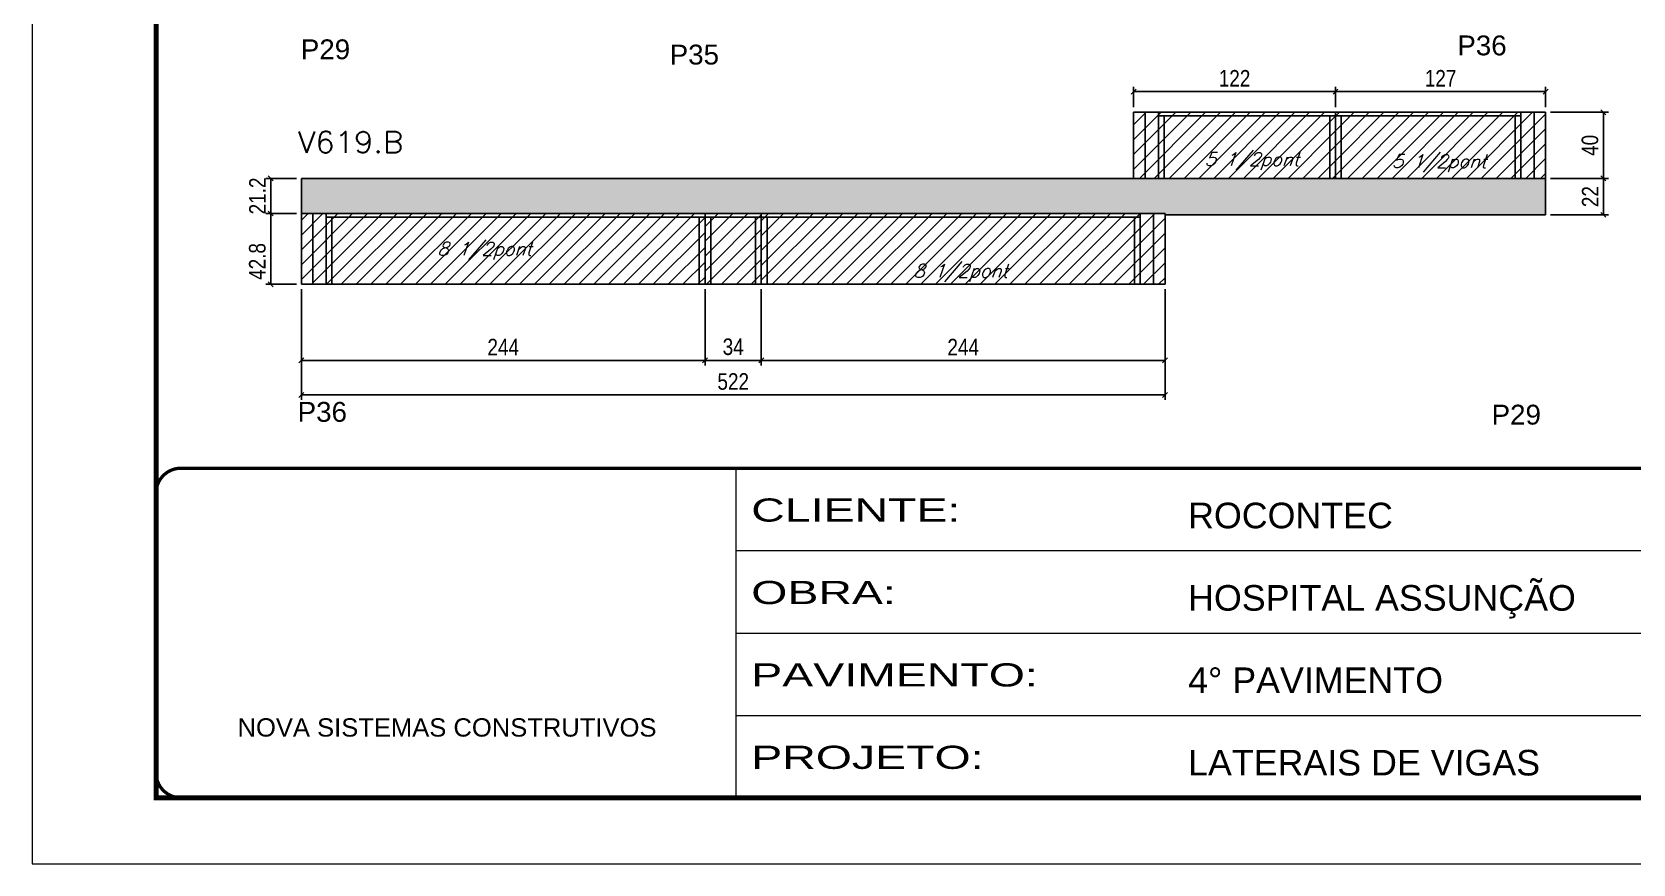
# Model space of a CAD drawing. Extents: x -20960 to -5926, y -2106 to 21915.
# Drawn here: x -12207 to -11239, y 13974 to 14477 of the extents above; entities that cross this region are included whole.
import ezdxf

# ---------------------------------------------------------------- set-up
doc = ezdxf.new("R2010")
doc.units = 0
doc.linetypes.add('CONTINUO', pattern=[0])
doc.linetypes.add('DASHED', pattern=[0.75, 0.5, -0.25])
for name, color, linetype in [('5', 5, 'Continuous'), ('COTA', 241, 'Continuous'), ('Painéis', 200, 'Continuous'), ('Reaproveitamento', 251, 'Continuous'), ('SARR_2.2x7', 40, 'Continuous'), ('SARR_3.5x7', 81, 'Continuous'), ('texto', 7, 'Continuous')]:
    doc.layers.add(name, color=color, linetype=linetype)
for name, color, linetype, lineweight in [('Folhas', 255, 'Continuous', 9), ('SARRAFO DE PRESSAO', 251, 'DASHED', 9), ('Texto Seção', 7, 'Continuous', 15)]:
    doc.layers.add(name, color=color, linetype=linetype, lineweight=lineweight)
doc.styles.add('ARIAL', font='arial.ttf')
doc.styles.add('COTA TECNICA', font='techl___.ttf', dxfattribs={"height": 10})
doc.styles.add('REGUA-120', font='ROMANS.shx', dxfattribs={"height": 15})
doc.styles.add('Romans', font='romans.shx')
doc.styles.get("Standard").update_dxf_attribs({"font": 'arial.ttf'})
doc.styles.add('Tecnologia', font='')
doc.styles.get('Tecnologia').set_extended_font_data('Forgotten Futurist')
doc.dimstyles.new('PAINEL', dxfattribs={"dimtxt": 10, "dimasz": 3, "dimexe": 3, "dimexo": 3, "dimgap": 3, "dimtad": 1, "dimdec": 1, "dimzin": 12, "dimdsep": 46, "dimtxsty": 'COTA TECNICA', "dimblk1": 'OBLIQUE', "dimblk2": 'OBLIQUE', "dimsah": 1, "dimcen": 0.9, "dimclrd": 4, "dimclre": 4, "dimclrt": 240, "dimadec": 1, "dimazin": 3, "dimtfac": 1, "dimtdec": 1, "dimtmove": 0, "dimatfit": 3, "dimfxl": 1, "dimtolj": 1, "dimtzin": 12, "dimarcsym": 0})
pattern_1 = [(45, (-152933.643, -10273.235), (-4.49012806, 4.49012806), [])]
pattern_2 = [(45, (-151362.143, -17182.737), (-4.49012806, 4.49012806), [])]

# ---------------------------------------------------------------- blocks, each defined once
blk = doc.blocks.new('9999999999')
at = {"color": 30, "linetype": 'CONTINUO'}
for p, q in [((98564.56, 34230.21), (98564.56, 34429.45)), ((98564.56, 34379.64), (99583.98, 34379.64)), ((98564.56, 34329.83), (99487.98, 34329.83)), ((98564.56, 34280.02), (99487.98, 34280.02))]:
    blk.add_line(p, q, dxfattribs=at)
at = {"color": 30, "linetype": 'CONTINUO', "const_width": 2}
blk.add_lwpolyline([(99583.98, 34230.21), (99583.98, 34414.45, 0.414214), (99568.98, 34429.45), (98228.98, 34429.45, 0.414214), (98213.98, 34414.45), (98213.98, 34245.21, 0.414214), (98228.98, 34230.21), (99583.98, 34230.21)], format="xyb", dxfattribs=at)
at = {"layer": 'Folhas'}
blk.add_lwpolyline([(98138.98, 34190.21), (99623.98, 34190.21), (99623.98, 35240.21), (98138.98, 35240.21)], close=True, dxfattribs=at)
at = {"layer": 'Folhas', "color": 30, "const_width": 3}
blk.add_lwpolyline([(98213.98, 34230.21), (99583.98, 34230.21), (99583.98, 35200.21), (98213.98, 35200.21)], close=True, dxfattribs=at)
at = {"color": 7, "linetype": 'Continuous', "ltscale": 5, "style": 'ARIAL'}
for s, height, p in [('ROCONTEC', 15.483, (98837.68, 34393.13)), ('HOSPITAL ASSUNÇÃO', 15.4829, (98837.68, 34343.32)), ('4° PAVIMENTO', 15.4829, (98837.68, 34293.51)), ('NOVA SISTEMAS CONSTRUTIVOS', 11.0592, (98263.19, 34267.21)), ('LATERAIS DE VIGAS', 15.4829, (98837.68, 34243.7))]:
    blk.add_text(s, height=height, dxfattribs=at).set_placement(p)
at = {"layer": 'Folhas', "color": 7, "style": 'Tecnologia', "width": 1.5}
for s, p in [('CLIENTE:', (98573.65, 34397.17)), ('OBRA:', (98573.65, 34347.31)), ('PAVIMENTO:', (98573.65, 34297.5)), ('PROJETO:', (98573.65, 34247.69))]:
    blk.add_text(s, height=14, dxfattribs=at).set_placement(p)
blk = doc.blocks.new('_Oblique')
at = {"color": 0, "linetype": 'ByBlock', "lineweight": -2}
blk.add_line((-0.5, -0.5), (0.5, 0.5), dxfattribs=at)
blk = doc.blocks.new('*D773')
at = {"layer": 'COTA', "color": 4, "linetype": 'ByBlock', "lineweight": -2, "transparency": 16777216}
for p, q in [((-12044.23, 14321.35), (-12044.23, 14275.32)), ((-11800.23, 14321.35), (-11800.23, 14275.32)), ((-11800.23, 14278.32), (-12044.23, 14278.32))]:
    blk.add_line(p, q, dxfattribs=at)
at = {"layer": 'Defpoints', "color": 0, "linetype": 'ByBlock', "transparency": 16777216}
for p in [(-12044.23, 14324.35), (-11800.23, 14324.35), (-12044.23, 14278.32)]:
    blk.add_point(p, dxfattribs=at)
at = {"layer": 'COTA', "color": 4, "linetype": 'ByBlock', "lineweight": -2, "transparency": 16777216, "xscale": 3, "yscale": 3, "zscale": 3, "rotation": 180}
blk.add_blockref('_Oblique', (-12044.23, 14278.32), dxfattribs=at)
at = {"layer": 'COTA', "color": 4, "linetype": 'ByBlock', "lineweight": -2, "transparency": 16777216, "xscale": 3, "yscale": 3, "zscale": 3}
blk.add_blockref('_Oblique', (-11800.23, 14278.32), dxfattribs=at)
at = {"layer": 'COTA', "color": 240, "linetype": 'ByBlock', "transparency": 16777216, "insert": (-11922.23, 14286.4), "char_height": 10, "attachment_point": 5, "style": 'COTA TECNICA'}
blk.add_mtext('\\A1;244', dxfattribs=at)
blk = doc.blocks.new('*D774')
at = {"layer": 'COTA', "color": 4, "linetype": 'ByBlock', "lineweight": -2, "transparency": 16777216}
for p, q in [((-11800.23, 14321.35), (-11800.23, 14275.32)), ((-11766.23, 14321.35), (-11766.23, 14275.32)), ((-11800.23, 14278.32), (-11766.23, 14278.32))]:
    blk.add_line(p, q, dxfattribs=at)
at = {"layer": 'Defpoints', "color": 0, "linetype": 'ByBlock', "transparency": 16777216}
for p in [(-11800.23, 14324.35), (-11766.23, 14324.35), (-11766.23, 14278.32)]:
    blk.add_point(p, dxfattribs=at)
at = {"layer": 'COTA', "color": 4, "linetype": 'ByBlock', "lineweight": -2, "transparency": 16777216, "xscale": 3, "yscale": 3, "zscale": 3, "rotation": 180}
blk.add_blockref('_Oblique', (-11800.23, 14278.32), dxfattribs=at)
at = {"layer": 'COTA', "color": 4, "linetype": 'ByBlock', "lineweight": -2, "transparency": 16777216, "xscale": 3, "yscale": 3, "zscale": 3}
blk.add_blockref('_Oblique', (-11766.23, 14278.32), dxfattribs=at)
at = {"layer": 'COTA', "color": 240, "linetype": 'ByBlock', "transparency": 16777216, "insert": (-11783.23, 14286.54), "char_height": 10, "attachment_point": 5, "style": 'COTA TECNICA'}
blk.add_mtext('\\A1;34', dxfattribs=at)
blk = doc.blocks.new('*D790')
at = {"layer": 'COTA', "color": 4, "linetype": 'ByBlock', "lineweight": -2, "transparency": 16777216}
for p, q in [((-12047.23, 14367.15), (-12065.71, 14367.15)), ((-12062.71, 14324.35), (-12062.71, 14367.15)), ((-12047.23, 14324.35), (-12065.71, 14324.35))]:
    blk.add_line(p, q, dxfattribs=at)
at = {"layer": 'Defpoints', "color": 0, "linetype": 'ByBlock', "transparency": 16777216}
for p in [(-12062.71, 14367.15), (-12044.23, 14367.15), (-12044.23, 14324.35)]:
    blk.add_point(p, dxfattribs=at)
at = {"layer": 'COTA', "color": 4, "linetype": 'ByBlock', "lineweight": -2, "transparency": 16777216, "xscale": 3, "yscale": 3, "zscale": 3}
for p, rotation in [((-12062.71, 14367.15), 90), ((-12062.71, 14324.35), 270)]:
    blk.add_blockref('_Oblique', p, dxfattribs=dict(at, rotation=rotation))
at = {"layer": 'COTA', "color": 240, "linetype": 'ByBlock', "transparency": 16777216, "insert": (-12070.81, 14338.15), "char_height": 10, "attachment_point": 5, "rotation": 90, "style": 'COTA TECNICA'}
blk.add_mtext('\\A1;42.8', dxfattribs=at)
blk = doc.blocks.new('*D791')
at = {"layer": 'COTA', "color": 4, "linetype": 'ByBlock', "lineweight": -2, "transparency": 16777216}
for p, q in [((-12047.23, 14388.35), (-12065.71, 14388.35)), ((-12062.71, 14367.15), (-12062.71, 14388.35)), ((-12047.23, 14367.15), (-12065.71, 14367.15))]:
    blk.add_line(p, q, dxfattribs=at)
at = {"layer": 'Defpoints', "color": 0, "linetype": 'ByBlock', "transparency": 16777216}
for p in [(-12062.71, 14388.35), (-12044.23, 14388.35), (-12044.23, 14367.15)]:
    blk.add_point(p, dxfattribs=at)
at = {"layer": 'COTA', "color": 4, "linetype": 'ByBlock', "lineweight": -2, "transparency": 16777216, "xscale": 3, "yscale": 3, "zscale": 3}
for p, rotation in [((-12062.71, 14388.35), 90), ((-12062.71, 14367.15), 270)]:
    blk.add_blockref('_Oblique', p, dxfattribs=dict(at, rotation=rotation))
at = {"layer": 'COTA', "color": 240, "linetype": 'ByBlock', "transparency": 16777216, "insert": (-12070.77, 14377.75), "char_height": 10, "attachment_point": 5, "rotation": 90, "style": 'COTA TECNICA'}
blk.add_mtext('\\A1;21.2', dxfattribs=at)
blk = doc.blocks.new('*D827')
at = {"layer": 'COTA', "color": 4, "lineweight": -2, "ltscale": 25, "transparency": 16777216}
for p, q in [((-12044.23, 14321.35), (-12044.23, 14254.44)), ((-11522.23, 14321.35), (-11522.23, 14254.44)), ((-11522.23, 14257.44), (-12044.23, 14257.44))]:
    blk.add_line(p, q, dxfattribs=at)
at = {"layer": 'Defpoints', "color": 0, "ltscale": 25, "transparency": 16777216}
for p in [(-12044.23, 14324.35), (-11522.23, 14324.35), (-12044.23, 14257.44)]:
    blk.add_point(p, dxfattribs=at)
at = {"layer": 'COTA', "color": 4, "lineweight": -2, "ltscale": 25, "transparency": 16777216, "xscale": 3, "yscale": 3, "zscale": 3, "rotation": 180}
blk.add_blockref('_Oblique', (-12044.23, 14257.44), dxfattribs=at)
at = {"layer": 'COTA', "color": 4, "lineweight": -2, "ltscale": 25, "transparency": 16777216, "xscale": 3, "yscale": 3, "zscale": 3}
blk.add_blockref('_Oblique', (-11522.23, 14257.44), dxfattribs=at)
at = {"layer": 'COTA', "color": 240, "ltscale": 25, "transparency": 16777216, "insert": (-11783.23, 14265.55), "char_height": 10, "attachment_point": 5, "style": 'COTA TECNICA'}
blk.add_mtext('\\A1;522', dxfattribs=at)
blk = doc.blocks.new('*D803')
at = {"layer": 'COTA', "color": 4, "lineweight": -2, "ltscale": 25, "transparency": 16777216}
for p, q in [((-11766.23, 14321.35), (-11766.23, 14275.32)), ((-11522.23, 14321.35), (-11522.23, 14275.32)), ((-11766.23, 14278.32), (-11522.23, 14278.32))]:
    blk.add_line(p, q, dxfattribs=at)
at = {"layer": 'Defpoints', "color": 0, "ltscale": 25, "transparency": 16777216}
for p in [(-11766.23, 14324.35), (-11522.23, 14324.35), (-11522.23, 14278.32)]:
    blk.add_point(p, dxfattribs=at)
at = {"layer": 'COTA', "color": 4, "lineweight": -2, "ltscale": 25, "transparency": 16777216, "xscale": 3, "yscale": 3, "zscale": 3, "rotation": 180}
blk.add_blockref('_Oblique', (-11766.23, 14278.32), dxfattribs=at)
at = {"layer": 'COTA', "color": 4, "lineweight": -2, "ltscale": 25, "transparency": 16777216, "xscale": 3, "yscale": 3, "zscale": 3}
blk.add_blockref('_Oblique', (-11522.23, 14278.32), dxfattribs=at)
at = {"layer": 'COTA', "color": 240, "ltscale": 25, "transparency": 16777216, "insert": (-11644.23, 14286.4), "char_height": 10, "attachment_point": 5, "style": 'COTA TECNICA'}
blk.add_mtext('\\A1;244', dxfattribs=at)
blk = doc.blocks.new('*D828')
at = {"layer": 'COTA', "color": 4, "lineweight": -2, "ltscale": 25, "transparency": 16777216}
for p, q in [((-11289.23, 14428.35), (-11254.29, 14428.35)), ((-11257.29, 14428.35), (-11257.29, 14388.35)), ((-11289.23, 14388.35), (-11254.29, 14388.35))]:
    blk.add_line(p, q, dxfattribs=at)
at = {"layer": 'Defpoints', "color": 0, "ltscale": 25, "transparency": 16777216}
for p in [(-11292.23, 14428.35), (-11292.23, 14388.35), (-11257.29, 14388.35)]:
    blk.add_point(p, dxfattribs=at)
at = {"layer": 'COTA', "color": 4, "lineweight": -2, "ltscale": 25, "transparency": 16777216, "xscale": 3, "yscale": 3, "zscale": 3}
for p, rotation in [((-11257.29, 14428.35), 90), ((-11257.29, 14388.35), 270)]:
    blk.add_blockref('_Oblique', p, dxfattribs=dict(at, rotation=rotation))
at = {"layer": 'COTA', "color": 240, "ltscale": 25, "transparency": 16777216, "insert": (-11265.39, 14408.35), "char_height": 10, "attachment_point": 5, "rotation": 90, "style": 'COTA TECNICA'}
blk.add_mtext('\\A1;40', dxfattribs=at)
blk = doc.blocks.new('*D829')
at = {"layer": 'COTA', "color": 4, "lineweight": -2, "ltscale": 25, "transparency": 16777216}
for p, q in [((-11289.23, 14388.35), (-11254.29, 14388.35)), ((-11257.29, 14388.35), (-11257.29, 14366.35)), ((-11289.23, 14366.35), (-11254.29, 14366.35))]:
    blk.add_line(p, q, dxfattribs=at)
at = {"layer": 'Defpoints', "color": 0, "ltscale": 25, "transparency": 16777216}
for p in [(-11292.23, 14388.35), (-11292.23, 14366.35), (-11257.29, 14366.35)]:
    blk.add_point(p, dxfattribs=at)
at = {"layer": 'COTA', "color": 4, "lineweight": -2, "ltscale": 25, "transparency": 16777216, "xscale": 3, "yscale": 3, "zscale": 3}
for p, rotation in [((-11257.29, 14388.35), 90), ((-11257.29, 14366.35), 270)]:
    blk.add_blockref('_Oblique', p, dxfattribs=dict(at, rotation=rotation))
at = {"layer": 'COTA', "color": 240, "ltscale": 25, "transparency": 16777216, "insert": (-11265.29, 14377.35), "char_height": 10, "attachment_point": 5, "rotation": 90, "style": 'COTA TECNICA'}
blk.add_mtext('\\A1;22', dxfattribs=at)
blk = doc.blocks.new('*D830')
at = {"layer": 'COTA', "color": 4, "lineweight": -2, "ltscale": 25, "transparency": 16777216}
for p, q in [((-11541.23, 14431.35), (-11541.23, 14443.82)), ((-11541.23, 14440.82), (-11419.23, 14440.82)), ((-11419.23, 14431.35), (-11419.23, 14443.82))]:
    blk.add_line(p, q, dxfattribs=at)
at = {"layer": 'Defpoints', "color": 0, "ltscale": 25, "transparency": 16777216}
for p in [(-11419.23, 14440.82), (-11541.23, 14428.35), (-11419.23, 14428.35)]:
    blk.add_point(p, dxfattribs=at)
at = {"layer": 'COTA', "color": 4, "lineweight": -2, "ltscale": 25, "transparency": 16777216, "xscale": 3, "yscale": 3, "zscale": 3, "rotation": 180}
blk.add_blockref('_Oblique', (-11541.23, 14440.82), dxfattribs=at)
at = {"layer": 'COTA', "color": 4, "lineweight": -2, "ltscale": 25, "transparency": 16777216, "xscale": 3, "yscale": 3, "zscale": 3}
blk.add_blockref('_Oblique', (-11419.23, 14440.82), dxfattribs=at)
at = {"layer": 'COTA', "color": 240, "ltscale": 25, "transparency": 16777216, "insert": (-11480.23, 14448.88), "char_height": 10, "attachment_point": 5, "style": 'COTA TECNICA'}
blk.add_mtext('\\A1;122', dxfattribs=at)
blk = doc.blocks.new('*D831')
at = {"layer": 'COTA', "color": 4, "lineweight": -2, "ltscale": 25, "transparency": 16777216}
for p, q in [((-11419.23, 14431.35), (-11419.23, 14443.82)), ((-11419.23, 14440.82), (-11292.23, 14440.82)), ((-11292.23, 14431.35), (-11292.23, 14443.82))]:
    blk.add_line(p, q, dxfattribs=at)
at = {"layer": 'Defpoints', "color": 0, "ltscale": 25, "transparency": 16777216}
for p in [(-11292.23, 14440.82), (-11419.23, 14428.35), (-11292.23, 14428.35)]:
    blk.add_point(p, dxfattribs=at)
at = {"layer": 'COTA', "color": 4, "lineweight": -2, "ltscale": 25, "transparency": 16777216, "xscale": 3, "yscale": 3, "zscale": 3, "rotation": 180}
blk.add_blockref('_Oblique', (-11419.23, 14440.82), dxfattribs=at)
at = {"layer": 'COTA', "color": 4, "lineweight": -2, "ltscale": 25, "transparency": 16777216, "xscale": 3, "yscale": 3, "zscale": 3}
blk.add_blockref('_Oblique', (-11292.23, 14440.82), dxfattribs=at)
at = {"layer": 'COTA', "color": 240, "ltscale": 25, "transparency": 16777216, "insert": (-11355.73, 14448.89), "char_height": 10, "attachment_point": 5, "style": 'COTA TECNICA'}
blk.add_mtext('\\A1;127', dxfattribs=at)

msp = doc.modelspace()

# ---------------------------------------------------------------- hatches: boundary and pattern name
at = {"layer": 'COTA', "linetype": 'ByBlock'}
h = msp.add_hatch(dxfattribs=at)
h.set_pattern_fill('AR-CONC', color=256, scale=0.03)
h.set_pattern_definition([(50, (-149763.643, -9142.711), (5.46554007, -0.47817257), [0.5715, -6.2865]), (355, (-149763.643, -9142.711), (-1.05730264, 5.73170536), [0.4572, -5.02921753]), (100.4514447, (-149763.1875, -9142.751), (4.40823741, 5.25353256), [0.48570026, -5.34270734]), (46.1842, (-149763.643, -9141.187), (8.13237123, -1.26126984), [0.85725, -9.42975]), (96.6355576, (-149762.965, -9141.292), (7.122124, 7.42278374), [0.7285507, -8.01406824]), (351.184151, (-149763.643, -9141.187), (7.122124, 7.42278374), [0.685799, -7.54379196]), (21, (-149762.881, -9141.568), (4.54843174, -3.06795595), [0.5715, -6.2865]), (326, (-149762.881, -9141.568), (1.85406085, 5.52563898), [0.4572, -5.0292]), (71.451445, (-149762.502, -9141.8236), (6.40249258, 2.45768307), [0.48570026, -5.34269813]), (37.5, (-149763.643, -9142.711), (0.092658098, 2.536651166), [0, -4.96824, 0, -5.1054, 0, -5.04825]), (7.5, (-149763.643, -9142.711), (2.004589875, 3.005417245), [0, -2.91084, 0, -4.85394, 0, -1.92405]), (327.5, (-149765.3422, -9142.711), (4.067717855, -0.17186232), [0, -1.905, 0, -5.9436, 0, -7.8867]), (317.5, (-149766.104, -9142.711), (4.44387544, 0.76279473), [0, -2.4765, 0, -3.94716, 0, -5.6007])])
h.paths.add_polyline_path([(-11541.23, 14388.35), (-12044.23, 14388.35), (-12044.23, 14367.15), (-11522.23, 14367.15), (-11522.23, 14366.35), (-11292.23, 14366.35), (-11292.23, 14388.35)])
at = {"layer": 'Reaproveitamento', "linetype": 'ByBlock'}
h = msp.add_hatch(dxfattribs=at)
h.set_pattern_fill('ANSI31', color=256, scale=2)
h.set_pattern_definition(pattern_1)
h.paths.add_polyline_path([(-11419.23, 14428.35), (-11541.23, 14428.35), (-11541.23, 14388.35), (-11419.23, 14388.35)])
h.paths.add_polyline_path([(-11506.11, 14390.65), (-11438.49, 14390.65), (-11432.99, 14406.62), (-11500.61, 14406.62)], flags=24)
h = msp.add_hatch(dxfattribs=at)
h.set_pattern_fill('ANSI31', color=256, scale=2)
h.set_pattern_definition(pattern_1)
h.paths.add_polyline_path([(-11419.23, 14428.35), (-11419.23, 14388.35), (-11292.23, 14388.35), (-11292.23, 14428.35)])
h.paths.add_polyline_path([(-11392.97, 14389.42), (-11325.35, 14389.42), (-11319.85, 14405.39), (-11387.47, 14405.39)], flags=24)
h = msp.add_hatch(dxfattribs=at)
h.set_pattern_fill('ANSI31', color=256, scale=2)
h.set_pattern_definition(pattern_2)
h.paths.add_polyline_path([(-12044.23, 14367.15), (-12044.23, 14324.35), (-11800.23, 14324.35), (-11800.23, 14367.15)])
h = msp.add_hatch(dxfattribs=at)
h.set_pattern_fill('ANSI31', color=256, scale=2)
h.set_pattern_definition(pattern_1)
h.paths.add_polyline_path([(-11800.23, 14324.35), (-11766.23, 14324.35), (-11766.23, 14367.15), (-11800.23, 14367.15)])
h = msp.add_hatch(dxfattribs=at)
h.set_pattern_fill('ANSI31', color=256, scale=2)
h.set_pattern_definition(pattern_2)
h.paths.add_polyline_path([(-11522.23, 14324.35), (-11522.23, 14367.15), (-11766.23, 14367.15), (-11766.23, 14324.35)])

# ---------------------------------------------------------------- linework, layer by layer
at = {"layer": 'COTA', "linetype": 'ByBlock'}
for p, q in [((-12044.23, 14367.15), (-12044.23, 14388.35)), ((-12044.23, 14388.35), (-11541.23, 14388.35)), ((-11292.23, 14366.35), (-11292.23, 14388.35)), ((-11292.23, 14366.35), (-11522.23, 14366.35))]:
    msp.add_line(p, q, dxfattribs=at)
at = {"layer": 'Painéis', "ltscale": 25}
for p, q in [((-11292.23, 14428.35), (-11541.23, 14428.35)), ((-11541.23, 14428.35), (-11541.23, 14388.35)), ((-11419.23, 14428.35), (-11419.23, 14388.35)), ((-11292.23, 14388.35), (-11292.23, 14428.35)), ((-11541.23, 14388.35), (-11292.23, 14388.35)), ((-12044.23, 14367.15), (-11522.23, 14367.15)), ((-11522.23, 14367.15), (-11522.23, 14324.35))]:
    msp.add_line(p, q, dxfattribs=at)
at = {"layer": 'Painéis', "linetype": 'ByBlock'}
for p, q in [((-12044.23, 14367.15), (-11537.23, 14367.15)), ((-12044.23, 14367.15), (-12044.23, 14324.35)), ((-11800.23, 14367.15), (-11800.23, 14324.35)), ((-11766.23, 14367.15), (-11766.23, 14324.35)), ((-11537.23, 14367.15), (-11522.23, 14367.15)), ((-11522.23, 14324.35), (-12044.23, 14324.35))]:
    msp.add_line(p, q, dxfattribs=at)
at = {"layer": 'SARR_2.2x7', "linetype": 'Continuous'}
for p, q in [((-11534.23, 14428.35), (-11534.23, 14388.35)), ((-11299.23, 14388.35), (-11299.23, 14428.35)), ((-11307.23, 14426.15), (-11526.23, 14426.15)), ((-12037.23, 14367.15), (-12037.23, 14324.35)), ((-12029.23, 14364.95), (-11537.23, 14364.95)), ((-11529.23, 14367.15), (-11529.23, 14324.35))]:
    msp.add_line(p, q, dxfattribs=at)
at = {"layer": 'SARR_3.5x7'}
for p, q in [((-11526.23, 14428.35), (-11526.23, 14388.35)), ((-11307.23, 14388.35), (-11307.23, 14428.35)), ((-11522.73, 14426.15), (-11522.73, 14388.35)), ((-11422.73, 14426.15), (-11422.73, 14388.35)), ((-11415.73, 14426.15), (-11415.73, 14388.35)), ((-11310.73, 14388.35), (-11310.73, 14426.15)), ((-12029.23, 14367.15), (-12029.23, 14324.35)), ((-12025.72, 14364.95), (-12025.72, 14324.35)), ((-11803.73, 14364.95), (-11803.73, 14324.35)), ((-11796.73, 14364.95), (-11796.73, 14324.35)), ((-11769.73, 14364.95), (-11769.73, 14324.35)), ((-11762.73, 14364.95), (-11762.73, 14324.35)), ((-11540.73, 14364.95), (-11540.73, 14324.35)), ((-11537.23, 14367.15), (-11537.23, 14324.35)), ((-11537.23, 14367.15), (-11537.23, 14324.35))]:
    msp.add_line(p, q, dxfattribs=at)

# ---------------------------------------------------------------- block references
at = {"layer": 'SARRAFO DE PRESSAO', "color": 6, "linetype": 'ByBlock'}
msp.add_blockref('9999999999', (-110345.98, -20216.26), dxfattribs=at)

# ---------------------------------------------------------------- texts
at = {"layer": '5', "linetype": 'Continuous'}
for s, p in [('P36', (-11345.6, 14462.76)), ('P29', (-12044.54, 14460.4)), ('P35', (-11821.62, 14457.21)), ('P36', (-12046.47, 14241.24)), ('P29', (-11324.88, 14239.56))]:
    msp.add_text(s, height=12, rotation=359.99996, dxfattribs=at).set_placement(p)
at = {"layer": 'texto', "color": 2, "char_height": 8, "attachment_point": 5, "style": 'Romans'}
for s, insert in [('{\\Q19;\\C256;5 1/2pont}', (-11469.74, 14398.64)), ('{\\Q19;\\C256;5 1/2pont}', (-11356.6, 14397.41)), ('{\\Q19;\\C256;8 1/2pont}', (-11933.5, 14344.47)), ('{\\Q19;\\C256;8 1/2pont}', (-11645.79, 14331.22))]:
    msp.add_mtext(s, dxfattribs=dict(at, insert=insert))
at = {"layer": 'Texto Seção', "style": 'REGUA-120', "width": 1.05}
msp.add_text('V619.B', height=13, dxfattribs=at).set_placement((-12046.29, 14403.79))

# ---------------------------------------------------------------- dimensions: what is measured, and where the dimension line sits
at = {"layer": 'COTA', "ltscale": 25}
for base, p1, p2, picture, middle in [((-11419.23, 14440.82), (-11541.23, 14428.35), (-11419.23, 14428.35), '*D830', (-11480.23, 14448.88)), ((-12044.23, 14257.44), (-11522.23, 14324.35), (-12044.23, 14324.35), '*D827', (-11783.23, 14265.55)), ((-11522.23, 14278.32), (-11766.23, 14324.35), (-11522.23, 14324.35), '*D803', (-11644.23, 14286.4))]:
    dim = msp.add_linear_dim(base=base, p1=p1, p2=p2, dimstyle='PAINEL', dxfattribs=at)
    dim.commit()
    dim.dimension.update_dxf_attribs({"geometry": picture, "text_midpoint": middle})
dim = msp.add_linear_dim(base=(-11292.23, 14440.82), p1=(-11419.23, 14428.35), p2=(-11292.23, 14428.35), dimstyle='PAINEL', override={"dimtmove": 1}, dxfattribs=at)
dim.commit()
dim.dimension.update_dxf_attribs({"geometry": '*D831', "text_midpoint": (-11355.73, 14448.89)})
for base, p1, p2, picture, middle in [((-11257.29, 14388.35), (-11292.23, 14428.35), (-11292.23, 14388.35), '*D828', (-11265.39, 14408.35)), ((-11257.29, 14366.35), (-11292.23, 14388.35), (-11292.23, 14366.35), '*D829', (-11265.29, 14377.35))]:
    dim = msp.add_linear_dim(base=base, p1=p1, p2=p2, angle=90, dimstyle='PAINEL', dxfattribs=at)
    dim.commit()
    dim.dimension.update_dxf_attribs({"geometry": picture, "text_midpoint": middle})
at = {"layer": 'COTA', "linetype": 'ByBlock'}
for base, p1, p2, picture, middle in [((-12062.71, 14388.35), (-12044.23, 14367.15), (-12044.23, 14388.35), '*D791', (-12062.71, 14377.75)), ((-12062.71, 14367.15), (-12044.23, 14324.35), (-12044.23, 14367.15), '*D790', (-12062.71, 14338.15))]:
    dim = msp.add_linear_dim(base=base, p1=p1, p2=p2, angle=90, dimstyle='PAINEL', dxfattribs=at)
    dim.commit()
    dim.dimension.update_dxf_attribs({"geometry": picture, "text_midpoint": middle, "dimtype": 160})
dim = msp.add_linear_dim(base=(-12044.23, 14278.32), p1=(-11800.23, 14324.35), p2=(-12044.23, 14324.35), dimstyle='PAINEL', dxfattribs=at)
dim.commit()
dim.dimension.update_dxf_attribs({"geometry": '*D773', "text_midpoint": (-11922.23, 14278.32), "dimtype": 160})
dim = msp.add_linear_dim(base=(-11766.23, 14278.32), p1=(-11800.23, 14324.35), p2=(-11766.23, 14324.35), dimstyle='PAINEL', dxfattribs=at)
dim.commit()
dim.dimension.update_dxf_attribs({"geometry": '*D774', "text_midpoint": (-11783.23, 14286.54)})

doc.saveas('drawing.dxf')
